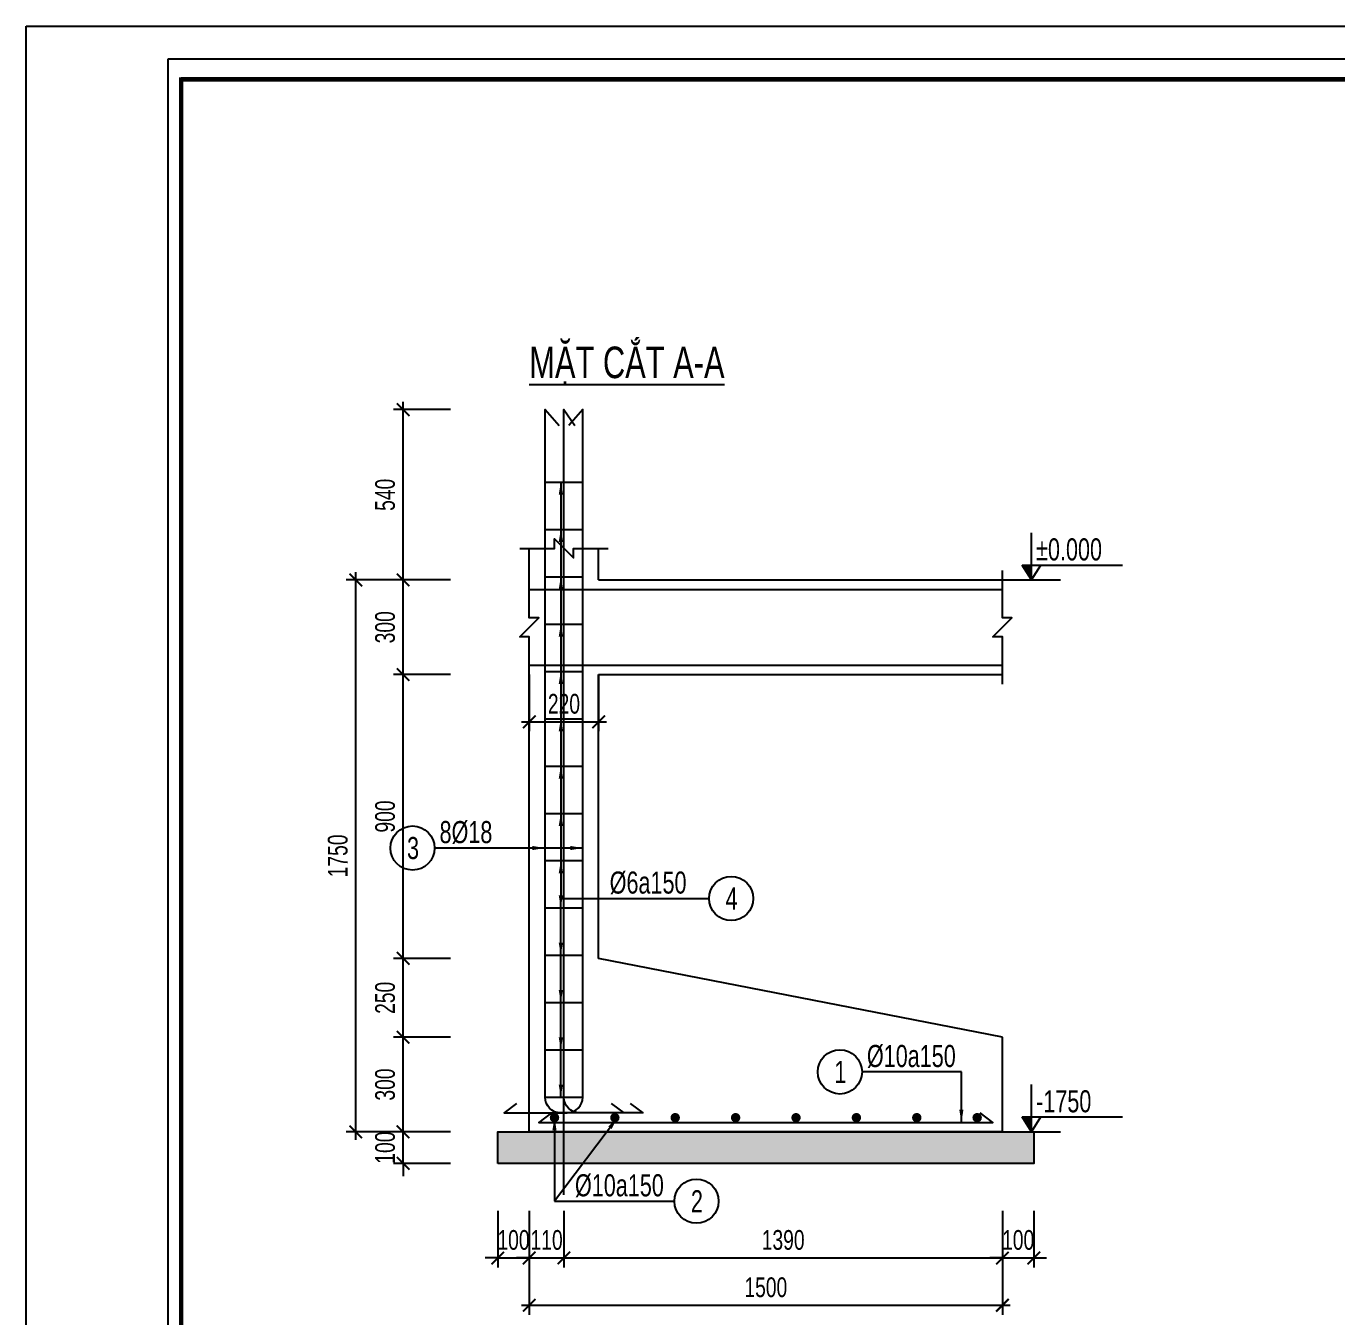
# Model space of a CAD drawing. Header units: inches. Extents: x 442278 to 842836, y -356313 to 59457.
# Drawn here: x 772277 to 776435, y -39756 to -35661 of the extents above; entities that cross this region are included whole.
import ezdxf
from ezdxf.enums import TextEntityAlignment as Align

# ---------------------------------------------------------------- set-up
doc = ezdxf.new("R2010")
doc.units = ezdxf.units.IN
doc.header["$LTSCALE"] = 250
doc.header["$MEASUREMENT"] = 0
doc.linetypes.add('CENTER', pattern=[50.8, 31.75, -6.35, 6.35, -6.35])
for name, color, linetype in [('3', 9, 'Continuous'), ('gsgsdfg', 31, 'Continuous'), ('LA.BT', 7, 'Continuous'), ('LA.DIM', 251, 'Continuous'), ('LA.KHAC', 252, 'Continuous'), ('LA.TC', 3, 'Continuous'), ('LA.TD', 30, 'Continuous'), ('LA.TEXT', 60, 'Continuous'), ('LA.TRUC', 251, 'CENTER'), ('NETTHAY', 8, 'Continuous'), ('NTHAY', 8, 'Continuous')]:
    doc.layers.add(name, color=color, linetype=linetype)
doc.styles.add('S.STEXT', font='arial.ttf', dxfattribs={"width": 0.7})
doc.styles.get("Standard").update_dxf_attribs({"font": 'arial.ttf'})
doc.styles.add('VnAvantH', font='', dxfattribs={"width": 0.7})
doc.styles.get('VnAvantH').set_extended_font_data('.VnAvantH')
doc.dimstyles.new('S.DIM25', dxfattribs={"dimtxt": 62.5, "dimasz": 40, "dimexe": 30, "dimexo": 0, "dimgap": 25, "dimtad": 1, "dimdec": 0, "dimzin": 13, "dimdsep": 46, "dimtxsty": 'S.STEXT', "dimblk": 'ARCHTICK', "dimcen": 0, "dimdle": 25, "dimclrd": 251, "dimclre": 251, "dimclrt": 60, "dimadec": 0, "dimazin": 0, "dimtfac": 1, "dimtdec": 0, "dimtix": 1, "dimtmove": 2, "dimatfit": 3, "dimfxl": 1, "dimtolj": 1, "dimtzin": 13, "dimarcsym": 0})

# ---------------------------------------------------------------- blocks, each defined once
blk = doc.blocks.new('_ArchTick')
at = {"color": 0, "linetype": 'ByBlock', "const_width": 0.15}
blk.add_lwpolyline([(-0.5, -0.5), (0.5, 0.5)], dxfattribs=at)
blk = doc.blocks.new('*D1075')
at = {"layer": 'DEFPOINTS', "color": 0, "transparency": 16777216}
for p in [(773871.6, -37716.5), (774091.6, -37716.5), (774091.6, -37866.5)]:
    blk.add_point(p, dxfattribs=at)
at = {"layer": 'LA.DIM', "color": 251, "lineweight": -2, "transparency": 16777216}
for p, q in [((773871.6, -37716.5), (773871.6, -37896.5)), ((774091.6, -37716.5), (774091.6, -37896.5)), ((773846.6, -37866.5), (774116.6, -37866.5))]:
    blk.add_line(p, q, dxfattribs=at)
at = {"layer": 'LA.DIM', "color": 251, "lineweight": -2, "transparency": 16777216, "xscale": 40, "yscale": 40, "zscale": 40, "rotation": 180}
blk.add_blockref('_ArchTick', (773871.6, -37866.5), dxfattribs=at)
at = {"layer": 'LA.DIM', "color": 251, "lineweight": -2, "transparency": 16777216, "xscale": 40, "yscale": 40, "zscale": 40}
blk.add_blockref('_ArchTick', (774091.6, -37866.5), dxfattribs=at)
at = {"layer": 'LA.DIM', "color": 60, "transparency": 16777216, "insert": (773981.6, -37809.6), "char_height": 62.5, "attachment_point": 5, "style": 'S.STEXT'}
blk.add_mtext('\\A1;220', dxfattribs=at)
blk = doc.blocks.new('*D1076')
at = {"layer": 'DEFPOINTS', "color": 0, "transparency": 16777216}
for p in [(773471.6, -39166.5), (773621.6, -39166.5), (773621.6, -39266.5)]:
    blk.add_point(p, dxfattribs=at)
at = {"layer": 'LA.DIM', "color": 251, "lineweight": -2, "transparency": 16777216}
for p, q in [((773471.6, -39166.5), (773471.6, -39126.5)), ((773621.6, -39166.5), (773441.6, -39166.5)), ((773471.6, -39266.5), (773471.6, -39166.5)), ((773621.6, -39266.5), (773441.6, -39266.5)), ((773471.6, -39266.5), (773471.6, -39306.5))]:
    blk.add_line(p, q, dxfattribs=at)
at = {"layer": 'LA.DIM', "color": 251, "lineweight": -2, "transparency": 16777216, "xscale": 40, "yscale": 40, "zscale": 40}
for p, rotation in [((773471.6, -39166.5), 270), ((773471.6, -39266.5), 90)]:
    blk.add_blockref('_ArchTick', p, dxfattribs=dict(at, rotation=rotation))
at = {"layer": 'LA.DIM', "color": 60, "transparency": 16777216, "insert": (773414.7, -39216.5), "char_height": 62.5, "attachment_point": 5, "rotation": 90, "style": 'S.STEXT'}
blk.add_mtext('\\A1;100', dxfattribs=at)
blk = doc.blocks.new('*D1077')
at = {"layer": 'DEFPOINTS', "color": 0, "transparency": 16777216}
for p in [(773471.6, -38866.5), (773621.6, -38866.5), (773621.6, -39166.5)]:
    blk.add_point(p, dxfattribs=at)
at = {"layer": 'LA.DIM', "color": 251, "lineweight": -2, "transparency": 16777216}
for p, q in [((773621.6, -38866.5), (773441.6, -38866.5)), ((773471.6, -39191.5), (773471.6, -38841.5)), ((773621.6, -39166.5), (773441.6, -39166.5))]:
    blk.add_line(p, q, dxfattribs=at)
at = {"layer": 'LA.DIM', "color": 251, "lineweight": -2, "transparency": 16777216, "xscale": 40, "yscale": 40, "zscale": 40}
for p, rotation in [((773471.6, -38866.5), 90), ((773471.6, -39166.5), 270)]:
    blk.add_blockref('_ArchTick', p, dxfattribs=dict(at, rotation=rotation))
at = {"layer": 'LA.DIM', "color": 60, "transparency": 16777216, "insert": (773414.7, -39016.5), "char_height": 62.5, "attachment_point": 5, "rotation": 90, "style": 'S.STEXT'}
blk.add_mtext('\\A1;300', dxfattribs=at)
blk = doc.blocks.new('*D1078')
at = {"layer": 'DEFPOINTS', "color": 0, "transparency": 16777216}
for p in [(773471.6, -38616.5), (773621.6, -38616.5), (773621.6, -38866.5)]:
    blk.add_point(p, dxfattribs=at)
at = {"layer": 'LA.DIM', "color": 251, "lineweight": -2, "transparency": 16777216}
for p, q in [((773621.6, -38616.5), (773441.6, -38616.5)), ((773471.6, -38891.5), (773471.6, -38591.5)), ((773621.6, -38866.5), (773441.6, -38866.5))]:
    blk.add_line(p, q, dxfattribs=at)
at = {"layer": 'LA.DIM', "color": 251, "lineweight": -2, "transparency": 16777216, "xscale": 40, "yscale": 40, "zscale": 40}
for p, rotation in [((773471.6, -38616.5), 90), ((773471.6, -38866.5), 270)]:
    blk.add_blockref('_ArchTick', p, dxfattribs=dict(at, rotation=rotation))
at = {"layer": 'LA.DIM', "color": 60, "transparency": 16777216, "insert": (773414.7, -38741.5), "char_height": 62.5, "attachment_point": 5, "rotation": 90, "style": 'S.STEXT'}
blk.add_mtext('\\A1;250', dxfattribs=at)
blk = doc.blocks.new('*D1079')
at = {"layer": 'DEFPOINTS', "color": 0, "transparency": 16777216}
for p in [(773471.6, -37716.5), (773621.6, -37716.5), (773621.6, -38616.5)]:
    blk.add_point(p, dxfattribs=at)
at = {"layer": 'LA.DIM', "color": 251, "lineweight": -2, "transparency": 16777216}
for p, q in [((773471.6, -38641.5), (773471.6, -37691.5)), ((773621.6, -37716.5), (773441.6, -37716.5)), ((773621.6, -38616.5), (773441.6, -38616.5))]:
    blk.add_line(p, q, dxfattribs=at)
at = {"layer": 'LA.DIM', "color": 251, "lineweight": -2, "transparency": 16777216, "xscale": 40, "yscale": 40, "zscale": 40}
for p, rotation in [((773471.6, -37716.5), 90), ((773471.6, -38616.5), 270)]:
    blk.add_blockref('_ArchTick', p, dxfattribs=dict(at, rotation=rotation))
at = {"layer": 'LA.DIM', "color": 60, "transparency": 16777216, "insert": (773414.7, -38166.5), "char_height": 62.5, "attachment_point": 5, "rotation": 90, "style": 'S.STEXT'}
blk.add_mtext('\\A1;900', dxfattribs=at)
blk = doc.blocks.new('*D1080')
at = {"layer": 'DEFPOINTS', "color": 0, "transparency": 16777216}
for p in [(773471.6, -37416.5), (773621.6, -37416.5), (773621.6, -37716.5)]:
    blk.add_point(p, dxfattribs=at)
at = {"layer": 'LA.DIM', "color": 251, "lineweight": -2, "transparency": 16777216}
for p, q in [((773621.6, -37416.5), (773441.6, -37416.5)), ((773471.6, -37741.5), (773471.6, -37391.5)), ((773621.6, -37716.5), (773441.6, -37716.5))]:
    blk.add_line(p, q, dxfattribs=at)
at = {"layer": 'LA.DIM', "color": 251, "lineweight": -2, "transparency": 16777216, "xscale": 40, "yscale": 40, "zscale": 40}
for p, rotation in [((773471.6, -37416.5), 90), ((773471.6, -37716.5), 270)]:
    blk.add_blockref('_ArchTick', p, dxfattribs=dict(at, rotation=rotation))
at = {"layer": 'LA.DIM', "color": 60, "transparency": 16777216, "insert": (773414.7, -37566.5), "char_height": 62.5, "attachment_point": 5, "rotation": 90, "style": 'S.STEXT'}
blk.add_mtext('\\A1;300', dxfattribs=at)
blk = doc.blocks.new('*D1081')
at = {"layer": 'DEFPOINTS', "color": 0, "transparency": 16777216}
for p in [(773471.6, -36876.5), (773621.6, -36876.5), (773621.6, -37416.5)]:
    blk.add_point(p, dxfattribs=at)
at = {"layer": 'LA.DIM', "color": 251, "lineweight": -2, "transparency": 16777216}
for p, q in [((773621.6, -36876.5), (773441.6, -36876.5)), ((773471.6, -37441.5), (773471.6, -36851.5)), ((773621.6, -37416.5), (773441.6, -37416.5))]:
    blk.add_line(p, q, dxfattribs=at)
at = {"layer": 'LA.DIM', "color": 251, "lineweight": -2, "transparency": 16777216, "xscale": 40, "yscale": 40, "zscale": 40}
for p, rotation in [((773471.6, -36876.5), 90), ((773471.6, -37416.5), 270)]:
    blk.add_blockref('_ArchTick', p, dxfattribs=dict(at, rotation=rotation))
at = {"layer": 'LA.DIM', "color": 60, "transparency": 16777216, "insert": (773414.7, -37146.5), "char_height": 62.5, "attachment_point": 5, "rotation": 90, "style": 'S.STEXT'}
blk.add_mtext('\\A1;540', dxfattribs=at)
blk = doc.blocks.new('*D1082')
at = {"layer": 'DEFPOINTS', "color": 0, "transparency": 16777216}
for p in [(773321.6, -37416.5), (773621.6, -37416.5), (773621.6, -39166.5)]:
    blk.add_point(p, dxfattribs=at)
at = {"layer": 'LA.DIM', "color": 251, "lineweight": -2, "transparency": 16777216}
for p, q in [((773621.6, -37416.5), (773291.6, -37416.5)), ((773321.6, -39191.5), (773321.6, -37391.5)), ((773621.6, -39166.5), (773291.6, -39166.5))]:
    blk.add_line(p, q, dxfattribs=at)
at = {"layer": 'LA.DIM', "color": 251, "lineweight": -2, "transparency": 16777216, "xscale": 40, "yscale": 40, "zscale": 40}
for p, rotation in [((773321.6, -37416.5), 90), ((773321.6, -39166.5), 270)]:
    blk.add_blockref('_ArchTick', p, dxfattribs=dict(at, rotation=rotation))
at = {"layer": 'LA.DIM', "color": 60, "transparency": 16777216, "insert": (773264.7, -38291.5), "char_height": 62.5, "attachment_point": 5, "rotation": 90, "style": 'S.STEXT'}
blk.add_mtext('\\A1;1750', dxfattribs=at)
blk = doc.blocks.new('*D1083')
at = {"layer": 'DEFPOINTS', "color": 0, "transparency": 16777216}
for p in [(773771.6, -39416.5), (773871.6, -39416.5), (773871.6, -39566.5)]:
    blk.add_point(p, dxfattribs=at)
at = {"layer": 'LA.DIM', "color": 251, "lineweight": -2, "transparency": 16777216}
for p, q in [((773771.6, -39416.5), (773771.6, -39596.5)), ((773871.6, -39416.5), (773871.6, -39596.5)), ((773771.6, -39566.5), (773731.6, -39566.5)), ((773771.6, -39566.5), (773871.6, -39566.5)), ((773871.6, -39566.5), (773911.6, -39566.5))]:
    blk.add_line(p, q, dxfattribs=at)
at = {"layer": 'LA.DIM', "color": 251, "lineweight": -2, "transparency": 16777216, "xscale": 40, "yscale": 40, "zscale": 40}
blk.add_blockref('_ArchTick', (773771.6, -39566.5), dxfattribs=at)
at = {"layer": 'LA.DIM', "color": 251, "lineweight": -2, "transparency": 16777216, "xscale": 40, "yscale": 40, "zscale": 40, "rotation": 180}
blk.add_blockref('_ArchTick', (773871.6, -39566.5), dxfattribs=at)
at = {"layer": 'LA.DIM', "color": 60, "transparency": 16777216, "insert": (773821.6, -39509.6), "char_height": 62.5, "attachment_point": 5, "style": 'S.STEXT'}
blk.add_mtext('\\A1;100', dxfattribs=at)
blk = doc.blocks.new('*D1084')
at = {"layer": 'DEFPOINTS', "color": 0, "transparency": 16777216}
for p in [(773871.6, -39416.5), (773981.6, -39416.5), (773981.6, -39566.5)]:
    blk.add_point(p, dxfattribs=at)
at = {"layer": 'LA.DIM', "color": 251, "lineweight": -2, "transparency": 16777216}
for p, q in [((773871.6, -39416.5), (773871.6, -39596.5)), ((773981.6, -39416.5), (773981.6, -39596.5)), ((773871.6, -39566.5), (773831.6, -39566.5)), ((773871.6, -39566.5), (773981.6, -39566.5)), ((773981.6, -39566.5), (774021.6, -39566.5))]:
    blk.add_line(p, q, dxfattribs=at)
at = {"layer": 'LA.DIM', "color": 251, "lineweight": -2, "transparency": 16777216, "xscale": 40, "yscale": 40, "zscale": 40}
blk.add_blockref('_ArchTick', (773871.6, -39566.5), dxfattribs=at)
at = {"layer": 'LA.DIM', "color": 251, "lineweight": -2, "transparency": 16777216, "xscale": 40, "yscale": 40, "zscale": 40, "rotation": 180}
blk.add_blockref('_ArchTick', (773981.6, -39566.5), dxfattribs=at)
at = {"layer": 'LA.DIM', "color": 60, "transparency": 16777216, "insert": (773926.6, -39509.6), "char_height": 62.5, "attachment_point": 5, "style": 'S.STEXT'}
blk.add_mtext('\\A1;110', dxfattribs=at)
blk = doc.blocks.new('*D1085')
at = {"layer": 'DEFPOINTS', "color": 0, "transparency": 16777216}
for p in [(773981.6, -39416.5), (775371.6, -39416.5), (775371.6, -39566.5)]:
    blk.add_point(p, dxfattribs=at)
at = {"layer": 'LA.DIM', "color": 251, "lineweight": -2, "transparency": 16777216}
for p, q in [((773981.6, -39416.5), (773981.6, -39596.5)), ((775371.6, -39416.5), (775371.6, -39596.5)), ((773956.6, -39566.5), (775396.6, -39566.5))]:
    blk.add_line(p, q, dxfattribs=at)
at = {"layer": 'LA.DIM', "color": 251, "lineweight": -2, "transparency": 16777216, "xscale": 40, "yscale": 40, "zscale": 40, "rotation": 180}
blk.add_blockref('_ArchTick', (773981.6, -39566.5), dxfattribs=at)
at = {"layer": 'LA.DIM', "color": 251, "lineweight": -2, "transparency": 16777216, "xscale": 40, "yscale": 40, "zscale": 40}
blk.add_blockref('_ArchTick', (775371.6, -39566.5), dxfattribs=at)
at = {"layer": 'LA.DIM', "color": 60, "transparency": 16777216, "insert": (774676.6, -39509.6), "char_height": 62.5, "attachment_point": 5, "style": 'S.STEXT'}
blk.add_mtext('\\A1;1390', dxfattribs=at)
blk = doc.blocks.new('*D1086')
at = {"layer": 'DEFPOINTS', "color": 0, "transparency": 16777216}
for p in [(775371.6, -39416.5), (775471.6, -39416.5), (775471.6, -39566.5)]:
    blk.add_point(p, dxfattribs=at)
at = {"layer": 'LA.DIM', "color": 251, "lineweight": -2, "transparency": 16777216}
for p, q in [((775371.6, -39416.5), (775371.6, -39596.5)), ((775471.6, -39416.5), (775471.6, -39596.5)), ((775371.6, -39566.5), (775331.6, -39566.5)), ((775371.6, -39566.5), (775471.6, -39566.5)), ((775471.6, -39566.5), (775511.6, -39566.5))]:
    blk.add_line(p, q, dxfattribs=at)
at = {"layer": 'LA.DIM', "color": 251, "lineweight": -2, "transparency": 16777216, "xscale": 40, "yscale": 40, "zscale": 40}
blk.add_blockref('_ArchTick', (775371.6, -39566.5), dxfattribs=at)
at = {"layer": 'LA.DIM', "color": 251, "lineweight": -2, "transparency": 16777216, "xscale": 40, "yscale": 40, "zscale": 40, "rotation": 180}
blk.add_blockref('_ArchTick', (775471.6, -39566.5), dxfattribs=at)
at = {"layer": 'LA.DIM', "color": 60, "transparency": 16777216, "insert": (775421.6, -39509.6), "char_height": 62.5, "attachment_point": 5, "style": 'S.STEXT'}
blk.add_mtext('\\A1;100', dxfattribs=at)
blk = doc.blocks.new('*D1087')
at = {"layer": 'DEFPOINTS', "color": 0, "transparency": 16777216}
for p in [(773871.6, -39416.5), (775371.6, -39416.5), (775371.6, -39716.5)]:
    blk.add_point(p, dxfattribs=at)
at = {"layer": 'LA.DIM', "color": 251, "lineweight": -2, "transparency": 16777216}
for p, q in [((773871.6, -39416.5), (773871.6, -39746.5)), ((775371.6, -39416.5), (775371.6, -39746.5)), ((773846.6, -39716.5), (775396.6, -39716.5))]:
    blk.add_line(p, q, dxfattribs=at)
at = {"layer": 'LA.DIM', "color": 251, "lineweight": -2, "transparency": 16777216, "xscale": 40, "yscale": 40, "zscale": 40, "rotation": 180}
blk.add_blockref('_ArchTick', (773871.6, -39716.5), dxfattribs=at)
at = {"layer": 'LA.DIM', "color": 251, "lineweight": -2, "transparency": 16777216, "xscale": 40, "yscale": 40, "zscale": 40}
blk.add_blockref('_ArchTick', (775371.6, -39716.5), dxfattribs=at)
at = {"layer": 'LA.DIM', "color": 60, "transparency": 16777216, "insert": (774621.6, -39659.6), "char_height": 62.5, "attachment_point": 5, "style": 'S.STEXT'}
blk.add_mtext('\\A1;1500', dxfattribs=at)
blk = doc.blocks.new('KHUNG CHUAN SEICO')
at = {"layer": 'DEFPOINTS', "lineweight": -3, "ltscale": 2000}
blk.add_lwpolyline([(0, 397.16), (572.13, 397.16), (572.13, 0), (0, 0)], close=True, dxfattribs=at)
at = {"layer": 'gsgsdfg'}
blk.add_lwpolyline([(0, 397.16), (572.13, 397.16), (572.13, 0), (0, 0)], close=True, dxfattribs=at)
blk.add_lwpolyline([(0, 397.16), (572.13, 397.16), (572.13, 0), (0, 0)], close=True, dxfattribs=at)
at = {"layer": 'NETTHAY', "ltscale": 0.5, "const_width": 0.743}
blk.add_lwpolyline([(26.26, 388.15), (460.75, 388.15), (460.75, 7.88), (26.26, 7.88), (26.26, 388.51)], dxfattribs=at)
at = {"layer": 'NTHAY', "lineweight": -3, "ltscale": 2000}
blk.add_lwpolyline([(24.06, 391.61), (565.91, 391.61), (565.91, 5.55), (24.06, 5.55)], close=True, dxfattribs=at)
at = {"layer": '3', "ltscale": 0.5, "style": 'VnAvantH'}
for tag, height, p in [('DRAWING1', 4.75, (514.01, 46.77)), ('DRAWING2', 4.75, (514.07, 36.02)), ('DATE', 2.5, (477.02, 18.64))]:
    blk.add_attdef(tag, text='', height=height, dxfattribs=at).set_placement(p, align=Align.CENTER)

msp = doc.modelspace()

# ---------------------------------------------------------------- hatches: boundary and pattern name
at = {"layer": 'LA.KHAC', "linetype": 'Continuous'}
for points in [[(775463.94, -37369.18), (775434.48, -37369.18), (775463.94, -37416.54)], [(775463.94, -39119.18), (775434.48, -39119.18), (775463.94, -39166.54)]]:
    msp.add_hatch(color=256, dxfattribs=at).paths.add_polyline_path(points)
at = {"layer": 'LA.KHAC'}
h = msp.add_hatch(dxfattribs=at)
h.set_pattern_fill('AR-CONC', color=256, scale=10, style=0)
h.set_pattern_definition([(50, (125584.615, -6308.54), (71.726018, -6.2752135), [7.5, -82.5]), (355, (125584.615, -6308.54), (-13.875133, 75.219213), [6, -66]), (100.451444, (125590.59, -6309.065), (57.850885, 68.943999), [6.374019, -70.114211]), (46.1842, (125584.615, -6288.54), (106.724133, -16.551928), [11.25, -123.75]), (96.635635, (125593.51, -6289.92), (93.466195, 97.41186), [9.561034, -105.171376]), (351.184164, (125584.62, -6288.54), (93.466195, 97.41186), [9, -99]), (21, (125594.615, -6293.54), (59.690705, -40.261889), [7.5, -82.5]), (326, (125594.615, -6293.54), (24.331533, 72.5150045), [6, -66]), (71.451445, (125599.59, -6296.9), (84.022238, 32.253115), [6.374019, -70.114211]), (37.5, (125584.615, -6308.542), (1.2159855, 33.2893854), [0, -65.2, 0, -67, 0, -66.25]), (7.5, (125584.615, -6308.542), (26.3069537, 39.4411712), [0, -38.2, 0, -63.7, 0, -25.25]), (327.5, (125562.315, -6308.542), (53.3822436, -2.2554872), [0, -25, 0, -78, 0, -103.5]), (317.5, (125552.315, -6308.54), (58.318617, 10.0104982), [0, -32.5, 0, -51.8, 0, -73.5])])
h.paths.add_polyline_path([(773771.62, -39266.54), (773771.62, -39166.54), (775471.62, -39166.54), (775471.62, -39266.54)])
at = {"layer": 'LA.TC'}
h = msp.add_hatch(color=256, dxfattribs=at)
edge = h.paths.add_edge_path(flags=16)
edge.add_arc((773951.62, -39121.54), 15, 0, 360)
h = msp.add_hatch(color=256, dxfattribs=at)
edge = h.paths.add_edge_path(flags=16)
edge.add_arc((774143.04, -39121.54), 15, 0, 360)
h = msp.add_hatch(color=256, dxfattribs=at)
edge = h.paths.add_edge_path(flags=16)
edge.add_arc((774334.47, -39121.54), 15, 0, 360)
h = msp.add_hatch(color=256, dxfattribs=at)
edge = h.paths.add_edge_path(flags=16)
edge.add_arc((774525.9, -39121.54), 15, 0, 360)
h = msp.add_hatch(color=256, dxfattribs=at)
edge = h.paths.add_edge_path(flags=16)
edge.add_arc((774717.33, -39121.54), 15, 0, 360)
h = msp.add_hatch(color=256, dxfattribs=at)
edge = h.paths.add_edge_path(flags=16)
edge.add_arc((774908.76, -39121.54), 15, 0, 360)
h = msp.add_hatch(color=256, dxfattribs=at)
edge = h.paths.add_edge_path(flags=16)
edge.add_arc((775100.19, -39121.54), 15, 0, 360)
h = msp.add_hatch(color=256, dxfattribs=at)
edge = h.paths.add_edge_path(flags=16)
edge.add_arc((775291.62, -39121.54), 15, 0, 360)

# ---------------------------------------------------------------- linework, layer by layer
at = {"layer": 'LA.BT'}
for p, q in [((773871.62, -37416.54), (773871.62, -37316.54)), ((774091.62, -37416.54), (774091.62, -37316.54)), ((773871.62, -37416.54), (773871.62, -37416.54)), ((774091.62, -37416.54), (775371.62, -37416.54)), ((773871.62, -38616.54), (773871.62, -37716.54)), ((773871.62, -37716.54), (773871.62, -37716.54)), ((774091.62, -38616.54), (774091.62, -37716.54)), ((774091.62, -37716.54), (775371.62, -37716.54)), ((773871.62, -38866.54), (773871.62, -38616.54)), ((773871.62, -38616.54), (773871.62, -38616.54)), ((775371.62, -38866.54), (774091.62, -38616.54)), ((774091.62, -38616.54), (774091.62, -38616.54)), ((773871.62, -39166.54), (773871.62, -38866.54)), ((775371.62, -39166.54), (775371.62, -38866.54)), ((775371.62, -39166.54), (773871.62, -39166.54))]:
    msp.add_line(p, q, dxfattribs=at)
at = {"layer": 'LA.DIM'}
for centre in [(773501.62, -38266.54), (774511.62, -38426.54), (774856.62, -38976.54), (774401.62, -39386.54)]:
    msp.add_circle(centre, 70, dxfattribs=at)
at = {"layer": 'LA.KHAC', "color": 203, "linetype": 'Continuous'}
for p, q in [((775463.94, -37416.54), (775463.94, -37266.73)), ((775463.94, -37416.54), (775434.48, -37369.18)), ((775434.48, -37369.18), (775752.4, -37369.18)), ((775463.94, -37416.54), (775493.41, -37369.18)), ((775371.61, -37416.54), (775556.27, -37416.54)), ((775463.94, -39166.54), (775463.94, -39016.73)), ((775463.94, -39166.54), (775434.48, -39119.18)), ((775434.48, -39119.18), (775752.4, -39119.18)), ((775463.94, -39166.54), (775493.41, -39119.18)), ((775371.61, -39166.54), (775556.27, -39166.54))]:
    msp.add_line(p, q, dxfattribs=at)
at = {"layer": 'LA.KHAC'}
for points in [[(773841.62, -37316.54), (773951.62, -37316.54), (773951.62, -37286.54), (774011.62, -37346.54), (774011.62, -37316.54), (774121.62, -37316.54)], [(773871.62, -37746.54), (773871.62, -37596.54), (773841.62, -37596.54), (773901.62, -37536.54), (773871.62, -37536.54), (773871.62, -37386.54)], [(775371.62, -37746.54), (775371.62, -37596.54), (775341.62, -37596.54), (775401.62, -37536.54), (775371.62, -37536.54), (775371.62, -37386.54)]]:
    msp.add_lwpolyline(points, dxfattribs=at)
at = {"layer": 'LA.KHAC', "color": 203, "linetype": 'Continuous', "const_width": 4}
for points in [[(775463.94, -37266.73), (775463.94, -37294.67)], [(775463.94, -39016.73), (775463.94, -39044.67)]]:
    msp.add_lwpolyline(points, dxfattribs=at)
at = {"layer": 'LA.KHAC'}
msp.add_lwpolyline([(773771.62, -39266.54), (773771.62, -39166.54), (775471.62, -39166.54), (775471.62, -39266.54)], close=True, dxfattribs=at)
at = {"layer": 'LA.TC'}
for p, q in [((773871.62, -37446.54), (775371.62, -37446.54)), ((773871.62, -37686.54), (775371.62, -37686.54))]:
    msp.add_line(p, q, dxfattribs=at)
at = {"layer": 'LA.TC', "extrusion": (-1.22465e-16, 0, -1)}
msp.add_lwpolyline([(-773831.62, -39076.54), (-773791.62, -39106.54), (-773991.62, -39106.54, -0.4142112), (-774041.62, -39056.54), (-774041.62, -36876.54), (-773996.62, -36926.54)], format="xyb", dxfattribs=at)
at = {"layer": 'LA.TC'}
for points in [[(774131.62, -39076.54), (774171.62, -39106.54), (773971.62, -39106.54, -0.4142112), (773921.62, -39056.54), (773921.62, -36876.54), (773966.62, -36926.54)], [(774191.62, -39076.54), (774231.62, -39106.54), (774031.62, -39106.54, -0.4142112), (773981.62, -39056.54), (773981.62, -36876.54), (774016.62, -36926.54)]]:
    msp.add_lwpolyline(points, format="xyb", dxfattribs=at)
msp.add_lwpolyline([(773941.62, -39106.54), (773901.62, -39136.54), (775341.62, -39136.54), (775301.62, -39106.54)], dxfattribs=at)
at = {"layer": 'LA.TD'}
for points in [[(773921.62, -37106.54), (774041.62, -37106.54)], [(773921.62, -37256.54), (774041.62, -37256.54)], [(773921.62, -37406.54), (774041.62, -37406.54)], [(773921.62, -37556.54), (774041.62, -37556.54)], [(773921.62, -37706.54), (774041.62, -37706.54)], [(773921.62, -37856.54), (774041.62, -37856.54)], [(773921.62, -38006.54), (774041.62, -38006.54)], [(773921.62, -38156.54), (774041.62, -38156.54)], [(773921.62, -38306.54), (774041.62, -38306.54)], [(773921.62, -38456.54), (774041.62, -38456.54)], [(773921.62, -38606.54), (774041.62, -38606.54)], [(773921.62, -38756.54), (774041.62, -38756.54)], [(773921.62, -38906.54), (774041.62, -38906.54)], [(773921.62, -39056.54), (774041.62, -39056.54)]]:
    msp.add_lwpolyline(points, dxfattribs=at)
at = {"layer": 'LA.TRUC', "ltscale": 5}
msp.add_line((773981.62, -39366.54), (773981.62, -36916.54), dxfattribs=at)

# ---------------------------------------------------------------- block references
at = {"layer": 'LA.DIM', "xscale": 18.69619676790764, "yscale": 18.696196767796, "zscale": 18.69619676774314}
msp.add_blockref('KHUNG CHUAN SEICO', (772276.77, -43086.1), dxfattribs=at)

# ---------------------------------------------------------------- texts
at = {"layer": 'LA.TEXT', "style": 'S.STEXT', "width": 0.7}
for s, height, p in [('%%uMẶT CẮT A-A', 100, (773871.62, -36776.54)), ('%%p0.000', 70, (775478.62, -37354.54)), ('3', 70, (773484.12, -38301.54)), ('4', 70, (774494.12, -38461.54)), ('1', 70, (774839.12, -39011.54)), ('-1750', 70, (775478.62, -39104.54)), ('2', 70, (774384.12, -39421.54))]:
    msp.add_text(s, height=height, dxfattribs=at).set_placement(p)
at = {"layer": 'LA.TEXT', "width": 0.7}
for s, p in [('8%%c18', (773587.17, -38250.99)), ('%%c6a150', (774126.62, -38410.99)), ('%%c10a150', (774942.17, -38960.99)), ('%%c10a150', (774016.62, -39370.99))]:
    msp.add_text(s, height=70, dxfattribs=at).set_placement(p)

# ---------------------------------------------------------------- dimensions: what is measured, and where the dimension line sits
at = {"layer": 'LA.DIM'}
for base, p1, p2, picture, middle in [((773471.62, -36876.54), (773621.62, -37416.54), (773621.62, -36876.54), '*D1081', (773414.7, -37146.54)), ((773321.62, -37416.54), (773621.62, -39166.54), (773621.62, -37416.54), '*D1082', (773264.7, -38291.54)), ((773471.62, -37416.54), (773621.62, -37716.54), (773621.62, -37416.54), '*D1080', (773414.68, -37566.54)), ((773471.62, -37716.54), (773621.62, -38616.54), (773621.62, -37716.54), '*D1079', (773414.7, -38166.54)), ((773471.62, -38616.54), (773621.62, -38866.54), (773621.62, -38616.54), '*D1078', (773414.7, -38741.54)), ((773471.62, -38866.54), (773621.62, -39166.54), (773621.62, -38866.54), '*D1077', (773414.68, -39016.54)), ((773471.62, -39166.54), (773621.62, -39266.54), (773621.62, -39166.54), '*D1076', (773414.7, -39216.54))]:
    dim = msp.add_linear_dim(base=base, p1=p1, p2=p2, angle=90, dimstyle='S.DIM25', dxfattribs=at)
    dim.commit()
    dim.dimension.update_dxf_attribs({"geometry": picture, "text_midpoint": middle})
for base, p1, p2, picture, middle in [((774091.62, -37866.54), (773871.62, -37716.54), (774091.62, -37716.54), '*D1075', (773981.62, -37809.63)), ((773871.62, -39566.54), (773771.62, -39416.54), (773871.62, -39416.54), '*D1083', (773821.62, -39509.63)), ((773981.62, -39566.54), (773871.62, -39416.54), (773981.62, -39416.54), '*D1084', (773926.62, -39509.63)), ((775371.62, -39716.54), (773871.62, -39416.54), (775371.62, -39416.54), '*D1087', (774621.62, -39659.63)), ((775371.62, -39566.54), (773981.62, -39416.54), (775371.62, -39416.54), '*D1085', (774676.62, -39509.61)), ((775471.62, -39566.54), (775371.62, -39416.54), (775471.62, -39416.54), '*D1086', (775421.62, -39509.63))]:
    dim = msp.add_linear_dim(base=base, p1=p1, p2=p2, dimstyle='S.DIM25', dxfattribs=at)
    dim.commit()
    dim.dimension.update_dxf_attribs({"geometry": picture, "text_midpoint": middle})

# ---------------------------------------------------------------- leaders
for points in [[(773971.62, -37106.54), (773971.62, -38426.54), (774391.62, -38426.54)], [(773971.62, -37256.54), (773971.62, -38426.54), (774391.62, -38426.54)], [(773971.62, -37406.54), (773971.62, -38426.54), (774391.62, -38426.54)], [(773971.62, -37556.54), (773971.62, -38426.54), (774391.62, -38426.54)], [(773971.62, -37706.54), (773971.62, -38426.54), (774391.62, -38426.54)], [(773971.62, -37856.54), (773971.62, -38426.54), (774391.62, -38426.54)], [(773971.62, -38006.54), (773971.62, -38426.54), (774391.62, -38426.54)], [(773971.62, -38156.54), (773971.62, -38426.54), (774391.62, -38426.54)], [(774041.62, -38266.54), (773571.62, -38266.54)], [(773921.62, -38266.54), (773571.62, -38266.54)], [(773971.62, -38306.54), (773971.62, -38426.54), (774391.62, -38426.54)], [(773971.62, -38456.54), (773971.62, -38426.54), (774391.62, -38426.54)], [(773971.62, -39056.54), (773971.62, -38426.54), (774391.62, -38426.54)], [(773971.62, -38906.54), (773971.62, -38426.54), (774391.62, -38426.54)], [(773971.62, -38756.54), (773971.62, -38426.54), (774391.62, -38426.54)], [(773971.62, -38606.54), (773971.62, -38426.54), (774391.62, -38426.54)], [(773971.62, -39056.54), (773971.62, -38426.54), (774441.62, -38426.54)], [(775241.62, -39136.54), (775241.62, -38976.54), (774926.62, -38976.54)], [(773951.62, -39121.54), (773951.62, -39386.54), (774331.62, -39386.54)], [(774151.62, -39121.54), (773951.62, -39386.54), (774331.62, -39386.54)]]:
    msp.add_leader(points, dimstyle='S.DIM25', dxfattribs=at)

doc.saveas('drawing.dxf')
